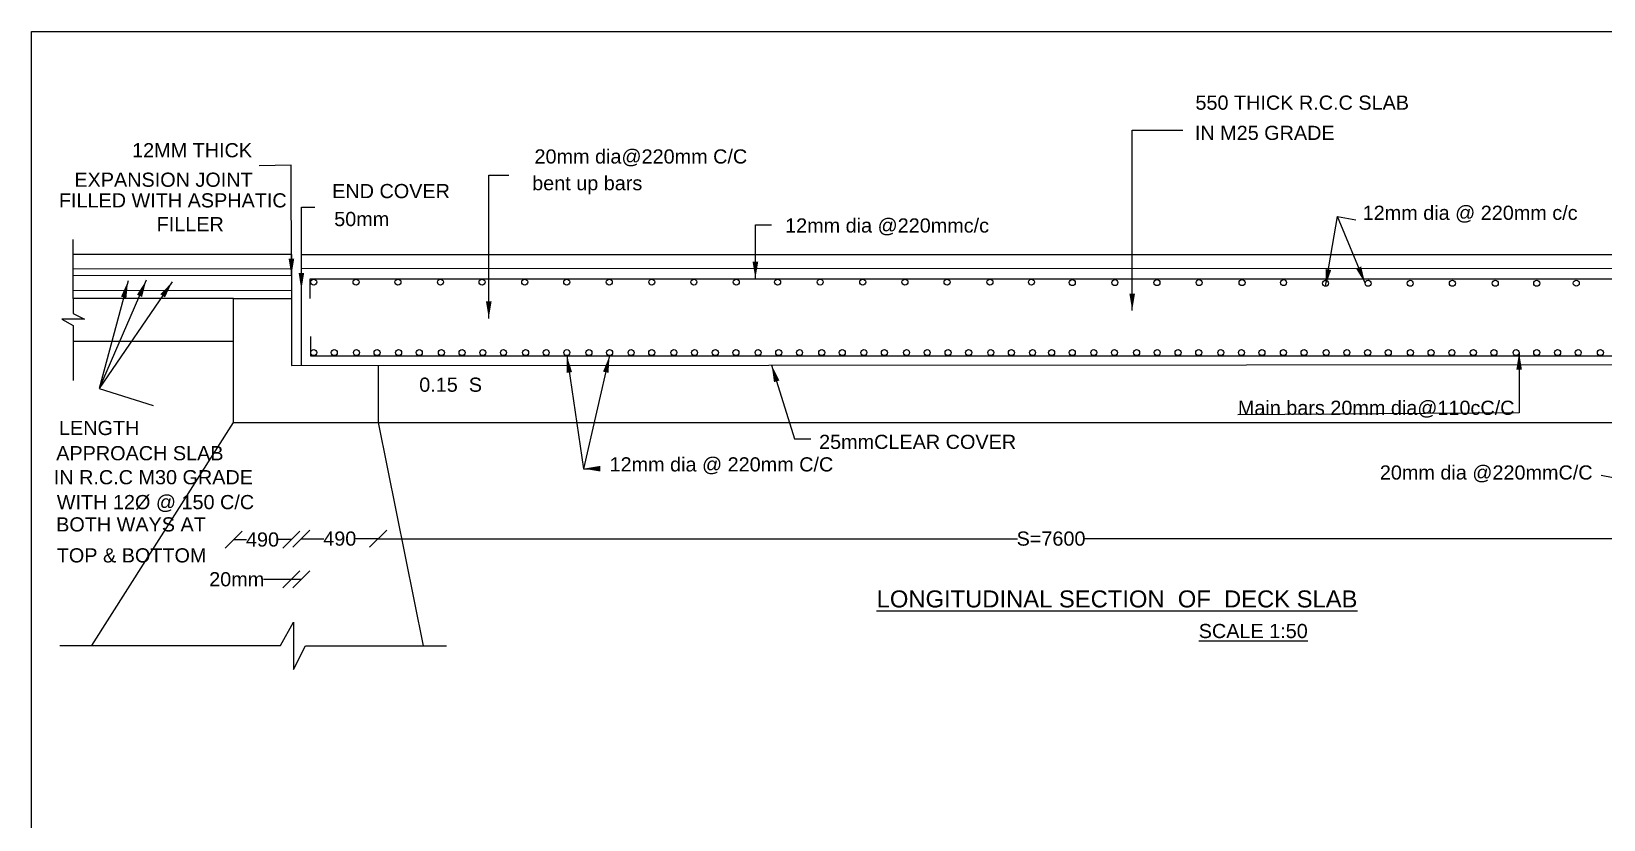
# Model space of a CAD drawing. Header units: millimetres. Extents: x 5766690 to 5772568, y 20982420 to 20985968.
# Drawn here: x 5766690 to 5769461, y 20984578 to 20985968 of the extents above; entities that cross this region are included whole.
import ezdxf

# ---------------------------------------------------------------- set-up
doc = ezdxf.new("R2010")
doc.units = ezdxf.units.MM
doc.header["$MEASUREMENT"] = 0
for name, color, linetype in [('DIMENSIONS', 7, 'Continuous'), ('DRAWING', 7, 'Continuous'), ('TEXT', 7, 'Continuous')]:
    doc.layers.add(name, color=color, linetype=linetype)
doc.styles.get("Standard").update_dxf_attribs({"font": 'arial.ttf', "height": 25})
doc.dimstyles.get("Standard").update_dxf_attribs({"dimtxt": 25, "dimasz": 30, "dimexe": 0.18, "dimexo": 0.0625, "dimgap": 0.09, "dimtad": 0, "dimdec": 0, "dimzin": 0, "dimdsep": 46, "dimtxsty": 'Standard', "dimblk": 'OBLIQUE', "dimcen": 0.09, "dimse1": 1, "dimse2": 1, "dimadec": 0, "dimazin": 0, "dimtfac": 1, "dimtdec": 0, "dimtofl": 0, "dimtmove": 0, "dimatfit": 3, "dimfxl": 1, "dimtolj": 1, "dimtzin": 0, "dimarcsym": 0})

# ---------------------------------------------------------------- blocks, each defined once
blk = doc.blocks.new('_Oblique')
at = {"color": 0, "linetype": 'ByBlock', "lineweight": -2}
blk.add_line((-0.5, -0.5), (0.5, 0.5), dxfattribs=at)
blk = doc.blocks.new('*D4')
at = {"layer": 'Defpoints', "color": 0, "transparency": 16777216}
for p in [(5767046.4, 20985497.1), (5767148.3, 20985497.1), (5767148.3, 20985072.1)]:
    blk.add_point(p, dxfattribs=at)
at = {"layer": 'DIMENSIONS', "color": 0, "lineweight": -2, "transparency": 16777216}
for p, q in [((5767046.4, 20985072.1), (5767069.2, 20985072.1)), ((5767148.3, 20985072.1), (5767125.5, 20985072.1))]:
    blk.add_line(p, q, dxfattribs=at)
at = {"layer": 'DIMENSIONS', "color": 0, "lineweight": -2, "transparency": 16777216, "xscale": 30, "yscale": 30, "zscale": 30, "rotation": 180}
blk.add_blockref('_Oblique', (5767046.4, 20985072.1), dxfattribs=at)
at = {"layer": 'DIMENSIONS', "color": 0, "lineweight": -2, "transparency": 16777216, "xscale": 30, "yscale": 30, "zscale": 30}
blk.add_blockref('_Oblique', (5767148.3, 20985072.1), dxfattribs=at)
at = {"layer": 'DIMENSIONS', "color": 0, "transparency": 16777216, "insert": (5767097.3, 20985072.1), "char_height": 25, "attachment_point": 5}
blk.add_mtext('\\A1;490', dxfattribs=at)
blk = doc.blocks.new('*D5')
at = {"layer": 'Defpoints', "color": 0, "transparency": 16777216}
for p in [(5767165.8, 20985379.3), (5767301.2, 20985379.4), (5767301.2, 20985073.7)]:
    blk.add_point(p, dxfattribs=at)
at = {"layer": 'DIMENSIONS', "color": 0, "lineweight": -2, "transparency": 16777216}
for p, q in [((5767165.8, 20985073.7), (5767205.3, 20985073.7)), ((5767301.2, 20985073.7), (5767261.7, 20985073.7))]:
    blk.add_line(p, q, dxfattribs=at)
at = {"layer": 'DIMENSIONS', "color": 0, "lineweight": -2, "transparency": 16777216, "xscale": 30, "yscale": 30, "zscale": 30, "rotation": 180}
blk.add_blockref('_Oblique', (5767165.8, 20985073.7), dxfattribs=at)
at = {"layer": 'DIMENSIONS', "color": 0, "lineweight": -2, "transparency": 16777216, "xscale": 30, "yscale": 30, "zscale": 30}
blk.add_blockref('_Oblique', (5767301.2, 20985073.7), dxfattribs=at)
at = {"layer": 'DIMENSIONS', "color": 0, "transparency": 16777216, "insert": (5767233.5, 20985073.7), "char_height": 25, "attachment_point": 5}
blk.add_mtext('\\A1;490', dxfattribs=at)
blk = doc.blocks.new('*D6')
at = {"layer": 'Defpoints', "color": 0, "transparency": 16777216}
for p in [(5767148.3, 20985379.3), (5767165.8, 20985379.3), (5767165.8, 20985002)]:
    blk.add_point(p, dxfattribs=at)
at = {"layer": 'DIMENSIONS', "color": 0, "lineweight": -2, "transparency": 16777216}
for p, q in [((5767148.3, 20985002), (5767098.8, 20985002)), ((5767165.8, 20985002), (5767148.3, 20985002))]:
    blk.add_line(p, q, dxfattribs=at)
at = {"layer": 'DIMENSIONS', "color": 0, "lineweight": -2, "transparency": 16777216, "xscale": 30, "yscale": 30, "zscale": 30, "rotation": 180}
blk.add_blockref('_Oblique', (5767148.3, 20985002), dxfattribs=at)
at = {"layer": 'DIMENSIONS', "color": 0, "lineweight": -2, "transparency": 16777216, "xscale": 30, "yscale": 30, "zscale": 30}
blk.add_blockref('_Oblique', (5767165.8, 20985002), dxfattribs=at)
at = {"layer": 'DIMENSIONS', "color": 0, "transparency": 16777216, "insert": (5767051.8, 20985002), "char_height": 25, "attachment_point": 5}
blk.add_mtext('\\A1;20mm', dxfattribs=at)
blk = doc.blocks.new('*D7')
at = {"layer": 'Defpoints', "color": 0, "transparency": 16777216}
for p in [(5767301.2, 20985278.4), (5769673.6, 20985278.5), (5769673.6, 20985073.7)]:
    blk.add_point(p, dxfattribs=at)
at = {"layer": 'DIMENSIONS', "color": 0, "lineweight": -2, "transparency": 16777216}
for p, q in [((5767301.2, 20985073.7), (5768428.3, 20985073.7)), ((5769673.6, 20985073.7), (5768546.6, 20985073.7))]:
    blk.add_line(p, q, dxfattribs=at)
at = {"layer": 'DIMENSIONS', "color": 0, "lineweight": -2, "transparency": 16777216, "xscale": 30, "yscale": 30, "zscale": 30, "rotation": 180}
blk.add_blockref('_Oblique', (5767301.2, 20985073.7), dxfattribs=at)
at = {"layer": 'DIMENSIONS', "color": 0, "lineweight": -2, "transparency": 16777216, "xscale": 30, "yscale": 30, "zscale": 30}
blk.add_blockref('_Oblique', (5769673.6, 20985073.7), dxfattribs=at)
at = {"layer": 'DIMENSIONS', "color": 0, "transparency": 16777216, "insert": (5768487.4, 20985073.7), "char_height": 25, "attachment_point": 5}
blk.add_mtext('\\A1;S=7600', dxfattribs=at)

msp = doc.modelspace()

# ---------------------------------------------------------------- linework, layer by layer
at = {"layer": 'DRAWING', "color": 0}
msp.add_lwpolyline([(5766689.9, 20985968), (5772567.6, 20985968), (5772567.6, 20982420.5), (5766689.9, 20982420.5)], close=True, dxfattribs=at)
for points in [[(5766796.6, 20984885.1), (5767046.4, 20985278.4), (5769928.2, 20985278.5), (5769928.2, 20985499.9), (5770203.5, 20985499.9), (5770203.5, 20985621.4)], [(5767046.4, 20985278.4), (5767046.4, 20985497.1), (5766763.4, 20985497.1), (5766763.4, 20985601.1)], [(5767148.3, 20985574.7), (5766763.4, 20985574.7)], [(5767148.3, 20985574.7), (5767148.3, 20985574.7), (5767148.3, 20985379.3), (5769673.6, 20985380.7)], [(5767165.8, 20985379.3), (5767165.8, 20985574.7), (5769825.8, 20985574.8)], [(5767148.3, 20985549.5), (5766763.4, 20985549.1)], [(5767148.3, 20985537.5), (5766763.4, 20985537.1)], [(5769825.8, 20985549.8), (5767165.8, 20985549.7)], [(5767181.5, 20985497.3), (5767181.5, 20985531.9), (5769806.9, 20985532), (5769806.9, 20985498.2)], [(5767148.3, 20985511.2), (5766763.4, 20985510.8)], [(5766763.4, 20985497.1), (5766763.4, 20985471), (5766783.7, 20985460.7), (5766743.3, 20985460.7), (5766763.3, 20985449.8), (5766763.3, 20985352.5)], [(5767045.7, 20985497.1), (5767148.3, 20985497.1)], [(5767046.4, 20985421.3), (5766763.3, 20985421.3)], [(5767182, 20985430.4), (5767182, 20985395.9), (5769808.3, 20985396), (5769808.3, 20985432.8)], [(5767301.2, 20985379.4), (5767301.2, 20985278.4), (5767380.6, 20984884.6)], [(5766740.2, 20984885.1), (5767129.1, 20984885.1), (5767151.9, 20984926.7), (5767151.9, 20984842.9), (5767173.3, 20984884.6), (5767421.4, 20984884.6)]]:
    msp.add_lwpolyline(points, dxfattribs=at)
for centre in [(5767187.5, 20985526), (5767262.2, 20985526), (5767336.1, 20985526), (5767411, 20985526), (5767484.4, 20985526), (5767559.5, 20985526), (5767633.6, 20985526), (5767708.7, 20985526), (5767783.6, 20985526), (5767857.7, 20985526), (5767932.6, 20985526), (5768005.3, 20985526), (5768080.4, 20985526), (5768155.5, 20985526), (5768229.8, 20985526), (5768304.1, 20985526), (5768379.7, 20985526), (5768452.9, 20985526), (5768524.8, 20985525.2), (5768599.9, 20985525.2), (5768674.2, 20985525.2), (5768748.5, 20985525.2), (5768824.2, 20985525.2), (5768897.3, 20985525.2), (5768971.3, 20985524), (5769046.4, 20985524), (5769120.6, 20985524), (5769195, 20985524), (5769270.6, 20985524), (5769343.7, 20985524), (5769413.4, 20985524.2), (5767187.5, 20985401.7), (5767223.9, 20985401.7), (5767262.9, 20985401.7), (5767299.3, 20985401.7), (5767337.2, 20985401.7), (5767373.6, 20985401.7), (5767412.6, 20985401.7), (5767449, 20985401.7), (5767485.7, 20985401.7), (5767522.1, 20985401.7), (5767561.1, 20985401.7), (5767597.4, 20985401.7), (5767633.8, 20985401.7), (5767672.8, 20985401.7), (5767709.2, 20985401.7), (5767747.1, 20985401.7), (5767783.5, 20985401.7), (5767822.5, 20985401.7), (5767858.9, 20985401.7), (5767895.6, 20985401.7), (5767932, 20985401.7), (5767971, 20985401.7), (5768007.4, 20985401.7), (5768044, 20985401.7), (5768083.1, 20985401.7), (5768119.4, 20985401.7), (5768157.4, 20985401.7), (5768193.7, 20985401.7), (5768232.7, 20985401.7), (5768269.1, 20985401.7), (5768305.8, 20985401.7), (5768342.2, 20985401.7), (5768381.2, 20985401.7), (5768417.6, 20985401.7), (5768454.8, 20985401.7), (5768488.5, 20985401.7), (5768524.9, 20985401.7), (5768562.8, 20985401.7), (5768599.2, 20985401.7), (5768638.2, 20985401.7), (5768674.6, 20985401.7), (5768711.3, 20985401.7), (5768747.7, 20985401.7), (5768786.7, 20985401.7), (5768823.1, 20985401.7), (5768859.2, 20985401.7), (5768897.1, 20985401.7), (5768933.5, 20985401.7), (5768972.5, 20985401.7), (5769008.9, 20985401.7), (5769045.6, 20985401.7), (5769082, 20985401.7), (5769121, 20985401.7), (5769157.4, 20985401.7), (5769194, 20985401.7), (5769231.9, 20985401.7), (5769268.3, 20985401.7), (5769307.3, 20985401.7), (5769343.7, 20985401.7), (5769380.4, 20985401.7), (5769416.8, 20985401.7), (5769455.8, 20985401.7)]:
    msp.add_circle(centre, 5.3, dxfattribs=at)

# ---------------------------------------------------------------- texts
at = {"layer": 'TEXT', "color": 0}
for s, height, p in [('550 THICK R.C.C SLAB', 25, (5768742, 20985830)), ('IN M25 GRADE', 25, (5768741, 20985776.7)), ('12MM THICK', 25, (5766867.4, 20985746.1)), ('20mm dia@220mm C/C', 25, (5767576.8, 20985735.1)), ('EXPANSION JOINT', 25, (5766765.6, 20985694.1)), ('END COVER', 25, (5767220.1, 20985674.1)), ('bent up bars', 25, (5767572.7, 20985688.1)), ('FILLED WITH ASPHATIC', 25, (5766738.3, 20985657.7)), ('FILLER', 25, (5766910.7, 20985615.7)), ('50mm', 25, (5767223.7, 20985624.8)), ('12mm dia @220mmc/c', 25, (5768018.6, 20985613.4)), ('12mm dia @ 220mm c/c', 25, (5769036.8, 20985635.8)), ('0.15  S', 25, (5767373.6, 20985332.7)), ('Main bars 20mm dia@110cC/C', 25, (5768816.8, 20985292)), ('LENGTH', 25, (5766738.5, 20985256.4)), ('25mmCLEAR COVER', 25, (5768078.5, 20985231.9)), ('APPROACH SLAB', 25, (5766733.6, 20985211.9)), ('IN R.C.C M30 GRADE', 25, (5766729.3, 20985169.6)), ('12mm dia @ 220mm C/C', 25, (5767709.1, 20985192.2)), ('20mm dia @220mmC/C', 25, (5769067.1, 20985177.9)), ('WITH 12Ø @ 150 C/C', 25, (5766734.7, 20985125.7)), ('BOTH WAYS AT', 25, (5766733.5, 20985086.4)), ('TOP & BOTTOM', 25, (5766734.6, 20985031.8)), ('%%ULONGITUDINAL SECTION  OF  DECK SLAB', 30, (5768180, 20984952.5)), ('%%USCALE 1:50', 25, (5768747.8, 20984898.4))]:
    msp.add_text(s, height=height, dxfattribs=at).set_placement(p)

# ---------------------------------------------------------------- dimensions: what is measured, and where the dimension line sits
at = {"layer": 'DIMENSIONS', "color": 0}
for base, p1, p2, text, picture, middle in [((5767148.3, 20985072.1), (5767046.4, 20985497.1), (5767148.3, 20985497.1), '490', '*D4', (5767097.3, 20985072.1)), ((5767301.2, 20985073.7), (5767165.8, 20985379.3), (5767301.2, 20985379.4), '490', '*D5', (5767233.5, 20985073.7)), ((5769673.6, 20985073.7), (5767301.2, 20985278.4), (5769673.6, 20985278.5), 'S=7600', '*D7', (5768487.4, 20985073.7))]:
    dim = msp.add_linear_dim(base=base, p1=p1, p2=p2, text=text, dimstyle='Standard', dxfattribs=at)
    dim.commit()
    dim.dimension.update_dxf_attribs({"geometry": picture, "text_midpoint": middle})
dim = msp.add_linear_dim(base=(5767165.8, 20985002), p1=(5767148.3, 20985379.3), p2=(5767165.8, 20985379.3), text='20mm', dimstyle='Standard', dxfattribs=at)
dim.commit()
dim.dimension.update_dxf_attribs({"geometry": '*D6', "text_midpoint": (5767051.8, 20985002), "dimtype": 160})

# ---------------------------------------------------------------- leaders
for points in [[(5768630.5, 20985475.8), (5768630.5, 20985793.7), (5768719.8, 20985793.7)], [(5767148.3, 20985537.5), (5767148.1, 20985732), (5767091.5, 20985731.1)], [(5767496.2, 20985462), (5767496.2, 20985714.5), (5767531.3, 20985714.5)], [(5767165.8, 20985512.4), (5767165.8, 20985658.2), (5767189.7, 20985658.2)], [(5768971.3, 20985518.7), (5768992.4, 20985641.6)], [(5769041.1, 20985524), (5768992.4, 20985641.6), (5769024.6, 20985636)], [(5767966.2, 20985531.9), (5767966.2, 20985627), (5767994.7, 20985627)], [(5766892.4, 20985529.4), (5766809.6, 20985338.7)], [(5766860.3, 20985528.1), (5766809.6, 20985338.7)], [(5766938.3, 20985526.6), (5766809.6, 20985338.7), (5766904.7, 20985308.6)], [(5767633.8, 20985396.4), (5767663, 20985197.1)], [(5767709.2, 20985396.4), (5767663, 20985197.1)], [(5769312.6, 20985401.7), (5769312.6, 20985295.8), (5768816.8, 20985292)], [(5769513.8, 20985396), (5769478.5, 20985180.8), (5769457.5, 20985185)], [(5767994.8, 20985379.8), (5768035.4, 20985249.7), (5768063.9, 20985249.7)], [(5767663, 20985197.1), (5767686.9, 20985197.1)]]:
    msp.add_leader(points, dimstyle='Standard', override={"dimgap": 0.09, "dimtad": 0}, dxfattribs=at)

doc.saveas('drawing.dxf')
